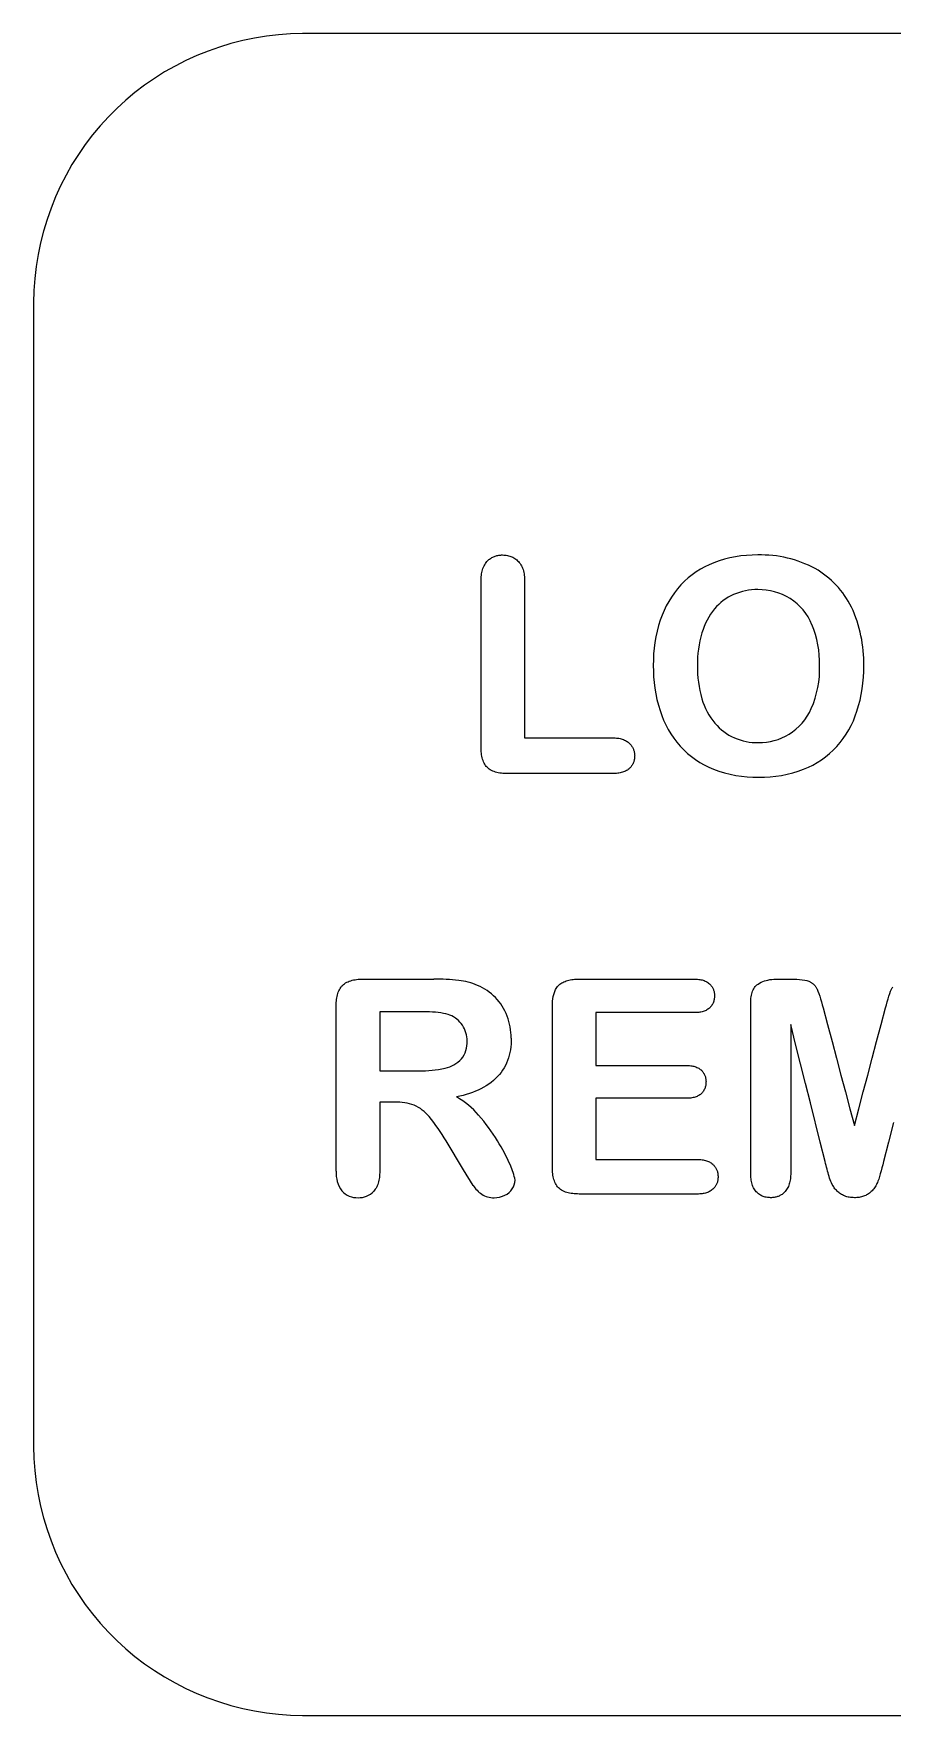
# Model space of a CAD drawing. Extents: x 0 to 144, y 0 to 348.
# Drawn here: x 91.69 to 96.78, y 235.78 to 245.75 of the extents above; entities that cross this region are included whole.
import ezdxf

# ---------------------------------------------------------------- set-up
doc = ezdxf.new("R2010")
doc.units = 0
doc.layers.add('-15N-THT. THIẾT BỊ ĐÓNG MỞ', color=40, linetype='CONTINUOUS')

# ---------------------------------------------------------------- blocks, each defined once
blk = doc.blocks.new('06 - N - SC VSD ATV630U07~55N4')
at = {"layer": '-15N-THT. THIẾT BỊ ĐÓNG MỞ'}
for p, q in [((20.8562, 71.687), (20.7876, 71.6662)), ((20.9257, 71.7047), (20.8562, 71.687)), ((20.9959, 71.7193), (20.9257, 71.7047)), ((21.0667, 71.7307), (20.9959, 71.7193)), ((21.1379, 71.7389), (21.0667, 71.7307)), ((21.2094, 71.7439), (21.1379, 71.7389)), ((21.281, 71.7456), (21.2094, 71.7439)), ((28.0592, 71.7455), (21.281, 71.7456)), ((21.281, 71.7456), (21.281, 71.7456)), ((20.5884, 71.586), (20.5248, 71.5535)), ((20.6536, 71.6157), (20.5884, 71.586)), ((20.72, 71.6424), (20.6536, 71.6157)), ((20.7876, 71.6662), (20.72, 71.6424)), ((20.4022, 71.4802), (20.3436, 71.4395)), ((20.4626, 71.5182), (20.4022, 71.4802)), ((20.5248, 71.5535), (20.4626, 71.5182)), ((20.2868, 71.3963), (20.2321, 71.3506)), ((20.3436, 71.4395), (20.2868, 71.3963)), ((20.1795, 71.3025), (20.1291, 71.2521)), ((20.2321, 71.3506), (20.1795, 71.3025)), ((20.081, 71.1995), (20.0353, 71.1448)), ((20.1291, 71.2521), (20.081, 71.1995)), ((19.9921, 71.088), (19.9515, 71.0294)), ((20.0353, 71.1448), (19.9921, 71.088)), ((19.9515, 71.0294), (19.9135, 70.969)), ((19.8782, 70.9068), (19.8457, 70.8431)), ((19.9135, 70.969), (19.8782, 70.9068)), ((19.816, 70.778), (19.7893, 70.7116)), ((19.8457, 70.8431), (19.816, 70.778)), ((19.7893, 70.7116), (19.7655, 70.644)), ((19.7447, 70.5754), (19.727, 70.5059)), ((19.7655, 70.644), (19.7447, 70.5754)), ((19.727, 70.5059), (19.7124, 70.4356)), ((19.7124, 70.4356), (19.701, 70.3648)), ((19.6927, 70.2936), (19.6877, 70.2221)), ((19.701, 70.3648), (19.6927, 70.2936)), ((19.6877, 70.2221), (19.686, 70.1505)), ((19.686, 70.1505), (19.686, 70.1505)), ((19.686, 70.1505), (19.686, 63.3724)), ((22.3506, 68.5759), (22.3536, 68.5834)), ((22.3536, 68.5834), (22.3569, 68.5907)), ((22.3569, 68.5907), (22.3606, 68.5976)), ((22.3606, 68.5976), (22.3647, 68.6042)), ((22.3647, 68.6042), (22.3692, 68.6104)), ((22.3692, 68.6104), (22.374, 68.6162)), ((22.374, 68.6162), (22.3778, 68.6202)), ((22.374, 68.6162), (22.374, 68.6162)), ((22.3778, 68.6202), (22.3817, 68.624)), ((22.3817, 68.624), (22.3857, 68.6276)), ((22.3857, 68.6276), (22.3899, 68.631)), ((22.3899, 68.631), (22.3943, 68.6342)), ((22.3943, 68.6342), (22.3988, 68.6372)), ((22.3988, 68.6372), (22.4034, 68.6399)), ((22.4034, 68.6399), (22.4081, 68.6424)), ((22.4081, 68.6424), (22.413, 68.6447)), ((22.413, 68.6447), (22.418, 68.6468)), ((22.418, 68.6468), (22.4231, 68.6486)), ((22.4231, 68.6486), (22.4283, 68.6502)), ((22.4283, 68.6502), (22.4336, 68.6516)), ((22.4336, 68.6516), (22.439, 68.6528)), ((22.439, 68.6528), (22.4445, 68.6537)), ((22.4445, 68.6537), (22.4501, 68.6544)), ((22.4501, 68.6544), (22.4557, 68.655)), ((22.4557, 68.655), (22.4613, 68.6553)), ((22.4613, 68.6553), (22.467, 68.6554)), ((22.467, 68.6554), (22.4743, 68.6552)), ((22.467, 68.6554), (22.467, 68.6554)), ((22.4743, 68.6552), (22.4814, 68.6547)), ((22.4814, 68.6547), (22.4885, 68.6539)), ((22.4885, 68.6539), (22.4954, 68.6527)), ((22.4954, 68.6527), (22.5022, 68.6512)), ((22.5022, 68.6512), (22.5089, 68.6493)), ((22.5089, 68.6493), (22.5154, 68.6471)), ((22.5154, 68.6471), (22.5218, 68.6444)), ((22.5218, 68.6444), (22.528, 68.6415)), ((22.528, 68.6415), (22.534, 68.6381)), ((22.534, 68.6381), (22.5398, 68.6344)), ((22.5398, 68.6344), (22.5454, 68.6303)), ((22.5454, 68.6303), (22.5508, 68.6259)), ((22.5508, 68.6259), (22.556, 68.6212)), ((22.556, 68.6212), (22.5609, 68.6162)), ((22.5609, 68.6162), (22.5659, 68.6105)), ((22.5609, 68.6162), (22.5609, 68.6162)), ((22.5659, 68.6105), (22.5705, 68.6043)), ((22.5705, 68.6043), (22.5748, 68.5978)), ((22.5748, 68.5978), (22.5786, 68.591)), ((22.5786, 68.591), (22.5821, 68.5838)), ((22.5821, 68.5838), (22.5851, 68.5763)), ((23.7194, 68.6093), (23.7194, 68.6093)), ((23.9801, 68.6554), (23.9801, 68.6554)), ((22.3393, 68.4989), (22.3394, 68.5081)), ((22.3393, 67.5177), (22.3393, 68.4989)), ((22.3393, 68.4989), (22.3393, 68.4989)), ((22.3394, 68.5081), (22.3397, 68.5171)), ((22.3397, 68.5171), (22.3404, 68.5261)), ((22.3404, 68.5261), (22.3413, 68.5348)), ((22.3413, 68.5348), (22.3425, 68.5435)), ((22.3425, 68.5435), (22.344, 68.5519)), ((22.344, 68.5519), (22.3459, 68.5601)), ((22.3459, 68.5601), (22.3481, 68.5681)), ((22.3481, 68.5681), (22.3506, 68.5759)), ((22.5851, 68.5763), (22.5879, 68.5685)), ((22.5879, 68.5685), (22.5902, 68.5605)), ((22.5902, 68.5605), (22.5922, 68.5521)), ((22.5922, 68.5521), (22.5938, 68.5436)), ((22.5938, 68.5436), (22.5952, 68.5349)), ((22.5952, 68.5349), (22.5962, 68.5261)), ((22.5962, 68.5261), (22.5968, 68.5172)), ((22.5968, 68.5172), (22.5972, 68.5081)), ((22.5972, 68.5081), (22.5974, 68.4989)), ((22.5974, 68.4989), (22.5974, 67.5716)), ((22.5974, 68.4989), (22.5974, 68.4989)), ((24.3199, 68.5745), (24.3199, 68.5745)), ((23.5245, 68.4783), (23.5245, 68.4783)), ((23.8367, 68.4207), (23.8367, 68.4207)), ((23.9801, 68.4502), (23.9801, 68.4502)), ((24.1722, 68.3972), (24.1722, 68.3972)), ((23.7239, 68.3362), (23.7239, 68.3362)), ((24.5355, 68.346), (24.5355, 68.346)), ((23.4022, 68.2695), (23.4022, 68.2695)), ((23.649, 68.1939), (23.649, 68.1939)), ((24.3012, 68.2423), (24.3012, 68.2423)), ((23.3604, 68.0001), (23.3604, 68.0001)), ((23.622, 68.0001), (23.622, 68.0001)), ((24.3469, 68.0001), (24.3469, 68.0001)), ((24.6085, 67.9983), (24.6085, 67.9983)), ((23.6489, 67.8036), (23.6489, 67.8036)), ((23.4003, 67.7332), (23.4003, 67.7332)), ((24.2975, 67.7453), (24.2975, 67.7453)), ((24.5682, 67.7299), (24.5682, 67.7299)), ((23.7263, 67.6576), (23.7263, 67.6576)), ((24.1652, 67.5924), (24.1652, 67.5924)), ((22.3394, 67.5081), (22.3393, 67.5177)), ((22.3393, 67.5177), (22.3393, 67.5177)), ((22.3398, 67.4987), (22.3394, 67.5081)), ((22.3404, 67.4893), (22.3398, 67.4987)), ((22.3414, 67.4801), (22.3404, 67.4893)), ((22.5974, 67.5716), (23.1206, 67.5716)), ((22.5974, 67.5716), (22.5974, 67.5716)), ((23.1206, 67.5716), (23.128, 67.5715)), ((23.1206, 67.5716), (23.1206, 67.5716)), ((23.128, 67.5715), (23.1353, 67.5711)), ((23.1353, 67.5711), (23.1426, 67.5705)), ((23.1426, 67.5705), (23.1497, 67.5697)), ((23.1497, 67.5697), (23.1567, 67.5686)), ((23.1567, 67.5686), (23.1635, 67.5672)), ((23.1635, 67.5672), (23.1701, 67.5655)), ((23.1701, 67.5655), (23.1766, 67.5635)), ((23.1766, 67.5635), (23.1829, 67.5612)), ((23.1829, 67.5612), (23.189, 67.5586)), ((23.189, 67.5586), (23.1949, 67.5557)), ((23.1949, 67.5557), (23.2006, 67.5524)), ((23.2006, 67.5524), (23.206, 67.5489)), ((23.206, 67.5489), (23.2111, 67.5451)), ((23.2111, 67.5451), (23.216, 67.5409)), ((23.216, 67.5409), (23.2194, 67.5377)), ((23.216, 67.5409), (23.216, 67.5409)), ((23.2194, 67.5377), (23.2226, 67.5345)), ((23.2226, 67.5345), (23.2257, 67.5311)), ((23.2257, 67.5311), (23.2286, 67.5276)), ((23.2286, 67.5276), (23.2314, 67.524)), ((23.2314, 67.524), (23.234, 67.5203)), ((23.234, 67.5203), (23.2364, 67.5165)), ((23.2364, 67.5165), (23.2386, 67.5126)), ((23.2386, 67.5126), (23.2406, 67.5086)), ((23.2406, 67.5086), (23.2424, 67.5046)), ((23.2424, 67.5046), (23.244, 67.5004)), ((23.244, 67.5004), (23.2455, 67.4962)), ((23.2455, 67.4962), (23.2467, 67.4918)), ((23.2467, 67.4918), (23.2477, 67.4874)), ((23.2477, 67.4874), (23.2486, 67.483)), ((23.5199, 67.5216), (23.5199, 67.5216)), ((23.8411, 67.5716), (23.8411, 67.5716)), ((23.9836, 67.5429), (23.9836, 67.5429)), ((24.4483, 67.5205), (24.4483, 67.5205)), ((22.3427, 67.471), (22.3414, 67.4801)), ((22.3443, 67.4621), (22.3427, 67.471)), ((22.3462, 67.4535), (22.3443, 67.4621)), ((22.3485, 67.4451), (22.3462, 67.4535)), ((22.3512, 67.437), (22.3485, 67.4451)), ((22.3542, 67.4293), (22.3512, 67.437)), ((22.3577, 67.4219), (22.3542, 67.4293)), ((22.3615, 67.415), (22.3577, 67.4219)), ((22.3658, 67.4084), (22.3615, 67.415)), ((22.3704, 67.4023), (22.3658, 67.4084)), ((22.3755, 67.3967), (22.3704, 67.4023)), ((22.3812, 67.3914), (22.3755, 67.3967)), ((22.3755, 67.3967), (22.3755, 67.3967)), ((22.3873, 67.3866), (22.3812, 67.3914)), ((22.394, 67.3822), (22.3873, 67.3866)), ((23.2169, 67.3884), (23.212, 67.3845)), ((23.2202, 67.3914), (23.2169, 67.3884)), ((23.2169, 67.3884), (23.2169, 67.3884)), ((23.2234, 67.3946), (23.2202, 67.3914)), ((23.2264, 67.3979), (23.2234, 67.3946)), ((23.2293, 67.4014), (23.2264, 67.3979)), ((23.232, 67.4049), (23.2293, 67.4014)), ((23.2346, 67.4086), (23.232, 67.4049)), ((23.2369, 67.4125), (23.2346, 67.4086)), ((23.239, 67.4164), (23.2369, 67.4125)), ((23.241, 67.4204), (23.239, 67.4164)), ((23.2428, 67.4245), (23.241, 67.4204)), ((23.2443, 67.4287), (23.2428, 67.4245)), ((23.2457, 67.4329), (23.2443, 67.4287)), ((23.2469, 67.4373), (23.2457, 67.4329)), ((23.2479, 67.4417), (23.2469, 67.4373)), ((23.2487, 67.4462), (23.2479, 67.4417)), ((23.2486, 67.483), (23.2493, 67.4785)), ((23.2493, 67.4507), (23.2487, 67.4462)), ((23.2493, 67.4785), (23.2497, 67.4739)), ((23.2497, 67.4554), (23.2493, 67.4507)), ((23.2497, 67.4739), (23.25, 67.4693)), ((23.25, 67.46), (23.2497, 67.4554)), ((23.25, 67.4693), (23.2501, 67.4647)), ((23.2501, 67.4647), (23.25, 67.46)), ((23.2501, 67.4647), (23.2501, 67.4647)), ((23.7177, 67.3858), (23.7177, 67.3858)), ((22.401, 67.3782), (22.394, 67.3822)), ((22.4085, 67.3746), (22.401, 67.3782)), ((22.4163, 67.3715), (22.4085, 67.3746)), ((22.4244, 67.3688), (22.4163, 67.3715)), ((22.4328, 67.3664), (22.4244, 67.3688)), ((22.4414, 67.3645), (22.4328, 67.3664)), ((22.4503, 67.3629), (22.4414, 67.3645)), ((22.4594, 67.3616), (22.4503, 67.3629)), ((22.4687, 67.3607), (22.4594, 67.3616)), ((22.4781, 67.36), (22.4687, 67.3607)), ((22.4877, 67.3597), (22.4781, 67.36)), ((22.4974, 67.3595), (22.4877, 67.3597)), ((23.1206, 67.3595), (22.4974, 67.3595)), ((22.4974, 67.3595), (22.4974, 67.3595)), ((23.128, 67.3596), (23.1206, 67.3595)), ((23.1206, 67.3595), (23.1206, 67.3595)), ((23.1354, 67.36), (23.128, 67.3596)), ((23.1426, 67.3605), (23.1354, 67.36)), ((23.1498, 67.3613), (23.1426, 67.3605)), ((23.1568, 67.3624), (23.1498, 67.3613)), ((23.1638, 67.3637), (23.1568, 67.3624)), ((23.1705, 67.3652), (23.1638, 67.3637)), ((23.1771, 67.3671), (23.1705, 67.3652)), ((23.1835, 67.3692), (23.1771, 67.3671)), ((23.1897, 67.3717), (23.1835, 67.3692)), ((23.1956, 67.3744), (23.1897, 67.3717)), ((23.2013, 67.3775), (23.1956, 67.3744)), ((23.2068, 67.3808), (23.2013, 67.3775)), ((23.212, 67.3845), (23.2068, 67.3808)), ((23.9853, 67.3378), (23.9853, 67.3378)), ((24.2521, 67.3849), (24.2521, 67.3849)), ((21.5032, 66.0858), (21.5076, 66.0924)), ((21.5076, 66.0924), (21.5124, 66.0986)), ((21.5124, 66.0986), (21.5177, 66.1043)), ((21.5177, 66.1043), (21.5233, 66.1094)), ((21.5177, 66.1043), (21.5177, 66.1043)), ((21.5233, 66.1094), (21.5294, 66.1142)), ((21.5294, 66.1142), (21.536, 66.1186)), ((21.536, 66.1186), (21.543, 66.1225)), ((21.543, 66.1225), (21.5503, 66.1261)), ((21.5503, 66.1261), (21.558, 66.1292)), ((21.558, 66.1292), (21.566, 66.132)), ((21.566, 66.132), (21.5743, 66.1343)), ((21.5743, 66.1343), (21.5829, 66.1364)), ((21.5829, 66.1364), (21.5917, 66.138)), ((21.5917, 66.138), (21.6008, 66.1394)), ((21.6008, 66.1394), (21.61, 66.1404)), ((21.61, 66.1404), (21.6194, 66.1411)), ((21.6194, 66.1411), (21.6289, 66.1415)), ((21.6289, 66.1415), (21.6385, 66.1416)), ((21.6385, 66.1416), (22.0583, 66.1416)), ((21.6385, 66.1416), (21.6385, 66.1416)), ((22.0583, 66.1416), (22.0583, 66.1416)), ((22.2069, 66.1338), (22.2069, 66.1338)), ((22.3182, 66.1045), (22.3182, 66.1045)), ((22.7848, 66.086), (22.7886, 66.0916)), ((22.7886, 66.0916), (22.7926, 66.0969)), ((22.7926, 66.0969), (22.7971, 66.1019)), ((22.7971, 66.1019), (22.8018, 66.1067)), ((22.8018, 66.1067), (22.8069, 66.1111)), ((22.8069, 66.1111), (22.8123, 66.1151)), ((22.8123, 66.1151), (22.818, 66.1188)), ((22.818, 66.1188), (22.8239, 66.1222)), ((22.8239, 66.1222), (22.83, 66.1251)), ((22.83, 66.1251), (22.8371, 66.1281)), ((22.83, 66.1251), (22.83, 66.1251)), ((22.8371, 66.1281), (22.8445, 66.1307)), ((22.8445, 66.1307), (22.8521, 66.1331)), ((22.8521, 66.1331), (22.8601, 66.1351)), ((22.8601, 66.1351), (22.8682, 66.1369)), ((22.8682, 66.1369), (22.8765, 66.1384)), ((22.8765, 66.1384), (22.8851, 66.1396)), ((22.8851, 66.1396), (22.8937, 66.1405)), ((22.8937, 66.1405), (22.9025, 66.1411)), ((22.9025, 66.1411), (22.9114, 66.1415)), ((22.9114, 66.1415), (22.9204, 66.1416)), ((22.9204, 66.1416), (22.9204, 66.1416)), ((22.9204, 66.1416), (23.6018, 66.1416)), ((23.6018, 66.1416), (23.6018, 66.1416)), ((23.6018, 66.1416), (23.609, 66.1416)), ((23.609, 66.1416), (23.616, 66.1412)), ((23.616, 66.1412), (23.623, 66.1407)), ((23.623, 66.1407), (23.6299, 66.1399)), ((23.6299, 66.1399), (23.6366, 66.139)), ((23.6366, 66.139), (23.6431, 66.1377)), ((23.6431, 66.1377), (23.6495, 66.1362)), ((23.6495, 66.1362), (23.6558, 66.1344)), ((23.6558, 66.1344), (23.6618, 66.1324)), ((23.6618, 66.1324), (23.6677, 66.13)), ((23.6677, 66.13), (23.6733, 66.1274)), ((23.6733, 66.1274), (23.6787, 66.1244)), ((23.6787, 66.1244), (23.6838, 66.1212)), ((23.6838, 66.1212), (23.6886, 66.1176)), ((23.6886, 66.1176), (23.6931, 66.1138)), ((23.6931, 66.1138), (23.6961, 66.1109)), ((23.6931, 66.1138), (23.6931, 66.1138)), ((23.6961, 66.1109), (23.699, 66.1079)), ((23.699, 66.1079), (23.7018, 66.1048)), ((23.7018, 66.1048), (23.7044, 66.1016)), ((23.7044, 66.1016), (23.7069, 66.0983)), ((23.7069, 66.0983), (23.7092, 66.0948)), ((23.7092, 66.0948), (23.7113, 66.0913)), ((23.7113, 66.0913), (23.7133, 66.0877)), ((23.9557, 66.0845), (23.9599, 66.0911)), ((23.9599, 66.0911), (23.9645, 66.0972)), ((23.9645, 66.0972), (23.9697, 66.1028)), ((23.9697, 66.1028), (23.9754, 66.1078)), ((23.9754, 66.1078), (23.9815, 66.1123)), ((23.9815, 66.1123), (23.9902, 66.1176)), ((23.9815, 66.1123), (23.9815, 66.1123)), ((23.9902, 66.1176), (23.9994, 66.1223)), ((23.9994, 66.1223), (24.0091, 66.1265)), ((24.0091, 66.1265), (24.0192, 66.1302)), ((24.0192, 66.1302), (24.0297, 66.1333)), ((24.0297, 66.1333), (24.0406, 66.1359)), ((24.0406, 66.1359), (24.0518, 66.1381)), ((24.0518, 66.1381), (24.0633, 66.1397)), ((24.0633, 66.1397), (24.075, 66.1408)), ((24.075, 66.1408), (24.0869, 66.1414)), ((24.0869, 66.1414), (24.0989, 66.1416)), ((24.0989, 66.1416), (24.0989, 66.1416)), ((24.0989, 66.1416), (24.1789, 66.1416)), ((24.1789, 66.1416), (24.1789, 66.1416)), ((24.1789, 66.1416), (24.1959, 66.1415)), ((24.1959, 66.1415), (24.2124, 66.1408)), ((24.2124, 66.1408), (24.2284, 66.1397)), ((24.2284, 66.1397), (24.2437, 66.138)), ((24.2437, 66.138), (24.2581, 66.1356)), ((24.2581, 66.1356), (24.2714, 66.1326)), ((24.2714, 66.1326), (24.2832, 66.1286)), ((24.2832, 66.1286), (24.2865, 66.1272)), ((24.2832, 66.1286), (24.2832, 66.1286)), ((24.2865, 66.1272), (24.2898, 66.1256)), ((24.2898, 66.1256), (24.2931, 66.124)), ((24.2931, 66.124), (24.2962, 66.1222)), ((24.2962, 66.1222), (24.2993, 66.1203)), ((24.2993, 66.1203), (24.3022, 66.1182)), ((24.3022, 66.1182), (24.3051, 66.1161)), ((24.3051, 66.1161), (24.3079, 66.1138)), ((24.3079, 66.1138), (24.3106, 66.1115)), ((24.3106, 66.1115), (24.3132, 66.1089)), ((24.3132, 66.1089), (24.3157, 66.1063)), ((24.3157, 66.1063), (24.3181, 66.1036)), ((24.3181, 66.1036), (24.3204, 66.1007)), ((24.3204, 66.1007), (24.3226, 66.0978)), ((24.3226, 66.0978), (24.3246, 66.0947)), ((24.3246, 66.0947), (24.3266, 66.0916)), ((24.3266, 66.0916), (24.3285, 66.0884)), ((24.7754, 66.0859), (24.7776, 66.0901)), ((24.7776, 66.0901), (24.78, 66.0941)), ((21.4803, 65.9835), (21.4805, 65.9931)), ((21.4805, 65.9931), (21.4808, 66.0026)), ((21.4808, 66.0026), (21.4815, 66.0119)), ((21.4815, 66.0119), (21.4825, 66.0211)), ((21.4825, 66.0211), (21.4838, 66.0301)), ((21.4838, 66.0301), (21.4854, 66.0388)), ((21.4854, 66.0388), (21.4873, 66.0473)), ((21.4873, 66.0473), (21.4897, 66.0556)), ((21.4897, 66.0556), (21.4924, 66.0636)), ((21.4924, 66.0636), (21.4956, 66.0713)), ((21.4956, 66.0713), (21.4991, 66.0788)), ((21.4991, 66.0788), (21.5032, 66.0858)), ((22.424, 66.0319), (22.424, 66.0319)), ((22.7623, 65.9835), (22.7625, 65.9976)), ((22.7625, 65.9976), (22.7634, 66.0115)), ((22.7634, 66.0115), (22.7649, 66.025)), ((22.7649, 66.025), (22.7671, 66.0381)), ((22.7671, 66.0381), (22.7701, 66.0508)), ((22.7701, 66.0508), (22.7738, 66.0627)), ((22.7738, 66.0627), (22.7784, 66.074)), ((22.7784, 66.074), (22.7815, 66.0801)), ((22.7784, 66.074), (22.7784, 66.074)), ((22.7815, 66.0801), (22.7848, 66.086)), ((23.71, 65.9902), (23.7071, 65.9857)), ((23.7126, 65.9949), (23.71, 65.9902)), ((23.715, 65.9997), (23.7126, 65.9949)), ((23.7133, 66.0877), (23.7151, 66.084)), ((23.717, 66.0046), (23.715, 65.9997)), ((23.7151, 66.084), (23.7167, 66.0802)), ((23.7167, 66.0802), (23.7181, 66.0763)), ((23.7188, 66.0097), (23.717, 66.0046)), ((23.7181, 66.0763), (23.7194, 66.0723)), ((23.7202, 66.0149), (23.7188, 66.0097)), ((23.7194, 66.0723), (23.7205, 66.0682)), ((23.7214, 66.0203), (23.7202, 66.0149)), ((23.7205, 66.0682), (23.7214, 66.0641)), ((23.7214, 66.0641), (23.7222, 66.0599)), ((23.7223, 66.0257), (23.7214, 66.0203)), ((23.7222, 66.0599), (23.7228, 66.0556)), ((23.723, 66.0313), (23.7223, 66.0257)), ((23.7228, 66.0556), (23.7232, 66.0513)), ((23.7234, 66.0369), (23.723, 66.0313)), ((23.7232, 66.0513), (23.7234, 66.047)), ((23.7234, 66.047), (23.7235, 66.0426)), ((23.7235, 66.0426), (23.7234, 66.0369)), ((23.7235, 66.0426), (23.7235, 66.0426)), ((23.9381, 66), (23.9383, 66.0094)), ((23.9381, 64.9918), (23.9381, 66)), ((23.9381, 66), (23.9381, 66)), ((23.9383, 66.0094), (23.9387, 66.0187)), ((23.9387, 66.0187), (23.9395, 66.0278)), ((23.9395, 66.0278), (23.9406, 66.0368)), ((23.9406, 66.0368), (23.942, 66.0456)), ((23.942, 66.0456), (23.9439, 66.0541)), ((23.9439, 66.0541), (23.9462, 66.0622)), ((23.9462, 66.0622), (23.9489, 66.0701)), ((23.9489, 66.0701), (23.9521, 66.0775)), ((23.9521, 66.0775), (23.9557, 66.0845)), ((24.3285, 66.0884), (24.3302, 66.0851)), ((24.3302, 66.0851), (24.3318, 66.0817)), ((24.3318, 66.0817), (24.3371, 66.0693)), ((24.3318, 66.0817), (24.3318, 66.0817)), ((24.3371, 66.0693), (24.3423, 66.0553)), ((24.3423, 66.0553), (24.3474, 66.04)), ((24.3474, 66.04), (24.3524, 66.0238)), ((24.3524, 66.0238), (24.3575, 66.0068)), ((24.3575, 66.0068), (24.3625, 65.9893)), ((24.7426, 65.9893), (24.7475, 66.0068)), ((24.7475, 66.0068), (24.7525, 66.0237)), ((24.7525, 66.0237), (24.7576, 66.0399)), ((24.7576, 66.0399), (24.7628, 66.0552)), ((24.7628, 66.0552), (24.768, 66.0692)), ((24.768, 66.0692), (24.7733, 66.0817)), ((24.7733, 66.0817), (24.7733, 66.0817)), ((24.7733, 66.0817), (24.7754, 66.0859)), ((21.4803, 65.0031), (21.4803, 65.9835)), ((21.4803, 65.9835), (21.4803, 65.9835)), ((21.9766, 65.9478), (21.7385, 65.9478)), ((21.7385, 65.9478), (21.7385, 65.5976)), ((21.7385, 65.9478), (21.7385, 65.9478)), ((21.9957, 65.9477), (21.9766, 65.9478)), ((21.9766, 65.9478), (21.9766, 65.9478)), ((22.0145, 65.9474), (21.9957, 65.9477)), ((22.033, 65.9467), (22.0145, 65.9474)), ((22.0511, 65.9458), (22.033, 65.9467)), ((22.0686, 65.9446), (22.0511, 65.9458)), ((22.0855, 65.943), (22.0686, 65.9446)), ((22.1016, 65.941), (22.0855, 65.943)), ((22.1167, 65.9385), (22.1016, 65.941)), ((22.1307, 65.9356), (22.1167, 65.9385)), ((22.1434, 65.9322), (22.1307, 65.9356)), ((22.1545, 65.9281), (22.1434, 65.9322)), ((22.1545, 65.9281), (22.1545, 65.9281)), ((22.4937, 65.9226), (22.4937, 65.9226)), ((22.7623, 65.0257), (22.7623, 65.9835)), ((22.7623, 65.9835), (22.7623, 65.9835)), ((23.6018, 65.9426), (23.0204, 65.9426)), ((23.0204, 65.9426), (23.0204, 65.6298)), ((23.0204, 65.9426), (23.0204, 65.9426)), ((23.6089, 65.9427), (23.6018, 65.9426)), ((23.6018, 65.9426), (23.6018, 65.9426)), ((23.616, 65.943), (23.6089, 65.9427)), ((23.623, 65.9435), (23.616, 65.943)), ((23.6298, 65.9442), (23.623, 65.9435)), ((23.6366, 65.9451), (23.6298, 65.9442)), ((23.6432, 65.9463), (23.6366, 65.9451)), ((23.6497, 65.9478), (23.6432, 65.9463)), ((23.656, 65.9495), (23.6497, 65.9478)), ((23.662, 65.9515), (23.656, 65.9495)), ((23.6679, 65.9537), (23.662, 65.9515)), ((23.6734, 65.9563), (23.6679, 65.9537)), ((23.6788, 65.9591), (23.6734, 65.9563)), ((23.6838, 65.9623), (23.6788, 65.9591)), ((23.6886, 65.9658), (23.6838, 65.9623)), ((23.6931, 65.9696), (23.6886, 65.9658)), ((23.6969, 65.9733), (23.6931, 65.9696)), ((23.6931, 65.9696), (23.6931, 65.9696)), ((23.7006, 65.9772), (23.6969, 65.9733)), ((23.704, 65.9814), (23.7006, 65.9772)), ((23.7071, 65.9857), (23.704, 65.9814)), ((24.3625, 65.9893), (24.3675, 65.9713)), ((24.3675, 65.9713), (24.3939, 65.8716)), ((24.3675, 65.9713), (24.3675, 65.9713)), ((24.7113, 65.8716), (24.7377, 65.9713)), ((24.7377, 65.9713), (24.7426, 65.9893)), ((24.7377, 65.9713), (24.7377, 65.9713)), ((22.2292, 65.8677), (22.2292, 65.8677)), ((22.518, 65.7914), (22.5177, 65.7738)), ((22.518, 65.7914), (22.518, 65.7914)), ((24.2046, 65.7554), (24.1754, 65.8714)), ((24.1754, 65.8714), (24.1754, 64.9918)), ((24.1754, 65.8714), (24.1754, 65.8714)), ((24.3939, 65.8716), (24.4204, 65.7719)), ((24.6848, 65.7719), (24.7113, 65.8716)), ((22.2564, 65.7749), (22.2564, 65.7749)), ((22.5098, 65.706), (22.5061, 65.6898)), ((22.5128, 65.7225), (22.5098, 65.706)), ((22.5151, 65.7393), (22.5128, 65.7225)), ((22.5168, 65.7565), (22.5151, 65.7393)), ((22.5177, 65.7738), (22.5168, 65.7565)), ((24.2338, 65.6394), (24.2046, 65.7554)), ((24.4204, 65.7719), (24.4468, 65.6722)), ((24.6584, 65.6722), (24.6848, 65.7719)), ((21.7385, 65.5976), (21.9696, 65.5976)), ((21.7385, 65.5976), (21.7385, 65.5976)), ((21.9696, 65.5976), (21.9696, 65.5976)), ((22.126, 65.6133), (22.126, 65.6133)), ((22.2225, 65.668), (22.2225, 65.668)), ((22.4672, 65.601), (22.458, 65.5879)), ((22.4756, 65.6147), (22.4672, 65.601)), ((22.4833, 65.6288), (22.4756, 65.6147)), ((22.4902, 65.6435), (22.4833, 65.6288)), ((22.4963, 65.6585), (22.4902, 65.6435)), ((22.5016, 65.674), (22.4963, 65.6585)), ((22.5061, 65.6898), (22.5016, 65.674)), ((23.0204, 65.6298), (23.5557, 65.6298)), ((23.0204, 65.6298), (23.0204, 65.6298)), ((23.5557, 65.6298), (23.5626, 65.6296)), ((23.5557, 65.6298), (23.5557, 65.6298)), ((23.5626, 65.6296), (23.5694, 65.6293)), ((23.5694, 65.6293), (23.5761, 65.6288)), ((23.5761, 65.6288), (23.5827, 65.6281)), ((23.5827, 65.6281), (23.5892, 65.6271)), ((23.5892, 65.6271), (23.5955, 65.6259)), ((23.5955, 65.6259), (23.6016, 65.6244)), ((23.6016, 65.6244), (23.6076, 65.6226)), ((23.6076, 65.6226), (23.6135, 65.6206)), ((23.6135, 65.6206), (23.6191, 65.6183)), ((23.6191, 65.6183), (23.6245, 65.6158)), ((23.6245, 65.6158), (23.6297, 65.6129)), ((23.6297, 65.6129), (23.6346, 65.6098)), ((23.6346, 65.6098), (23.6392, 65.6065)), ((23.6392, 65.6065), (23.6435, 65.6028)), ((23.6435, 65.6028), (23.6465, 65.6)), ((23.6435, 65.6028), (23.6435, 65.6028)), ((23.6465, 65.6), (23.6493, 65.5971)), ((23.6493, 65.5971), (23.652, 65.5941)), ((23.652, 65.5941), (23.6545, 65.5909)), ((23.6545, 65.5909), (23.6569, 65.5877)), ((24.2629, 65.5235), (24.2338, 65.6394)), ((24.4468, 65.6722), (24.4733, 65.5725)), ((24.6319, 65.5725), (24.6584, 65.6722)), ((22.3388, 65.4919), (22.3223, 65.484)), ((22.3548, 65.5004), (22.3388, 65.4919)), ((22.3702, 65.5094), (22.3548, 65.5004)), ((22.385, 65.5191), (22.3702, 65.5094)), ((22.3992, 65.5293), (22.385, 65.5191)), ((22.4127, 65.5401), (22.3992, 65.5293)), ((22.4254, 65.5515), (22.4127, 65.5401)), ((22.4374, 65.5635), (22.4254, 65.5515)), ((22.4481, 65.5754), (22.4374, 65.5635)), ((22.4374, 65.5635), (22.4374, 65.5635)), ((22.458, 65.5879), (22.4481, 65.5754)), ((23.6569, 65.5877), (23.6591, 65.5843)), ((23.6591, 65.5843), (23.6612, 65.5809)), ((23.6612, 65.5809), (23.6631, 65.5774)), ((23.6652, 65.4916), (23.663, 65.4869)), ((23.6631, 65.5774), (23.6648, 65.5737)), ((23.6648, 65.5737), (23.6664, 65.57)), ((23.6671, 65.4964), (23.6652, 65.4916)), ((23.6664, 65.57), (23.6678, 65.5662)), ((23.6687, 65.5014), (23.6671, 65.4964)), ((23.6678, 65.5662), (23.6691, 65.5623)), ((23.6701, 65.5064), (23.6687, 65.5014)), ((23.6691, 65.5623), (23.6701, 65.5583)), ((23.6701, 65.5583), (23.671, 65.5543)), ((23.6712, 65.5116), (23.6701, 65.5064)), ((23.671, 65.5543), (23.6718, 65.5501)), ((23.672, 65.5169), (23.6712, 65.5116)), ((23.6718, 65.5501), (23.6723, 65.546)), ((23.6726, 65.5223), (23.672, 65.5169)), ((23.6723, 65.546), (23.6728, 65.5418)), ((23.673, 65.5278), (23.6726, 65.5223)), ((23.6728, 65.5418), (23.673, 65.5375)), ((23.673, 65.5375), (23.6731, 65.5333)), ((23.6731, 65.5333), (23.673, 65.5278)), ((23.6731, 65.5333), (23.6731, 65.5333)), ((24.2921, 65.4075), (24.2629, 65.5235)), ((24.4733, 65.5725), (24.4997, 65.4728)), ((24.6055, 65.4728), (24.6319, 65.5725)), ((21.8288, 65.4125), (21.7385, 65.4125)), ((21.7385, 65.4125), (21.7385, 65.0031)), ((21.7385, 65.4125), (21.7385, 65.4125)), ((21.8288, 65.4125), (21.8288, 65.4125)), ((21.9426, 65.3941), (21.9426, 65.3941)), ((22.2133, 65.4474), (22.1939, 65.4429)), ((22.1939, 65.4429), (22.1939, 65.4429)), ((22.2325, 65.4522), (22.2133, 65.4474)), ((22.2513, 65.4576), (22.2325, 65.4522)), ((22.2697, 65.4634), (22.2513, 65.4576)), ((22.2877, 65.4698), (22.2697, 65.4634)), ((22.3052, 65.4766), (22.2877, 65.4698)), ((22.3223, 65.484), (22.3052, 65.4766)), ((23.5557, 65.4351), (23.0204, 65.4351)), ((23.0204, 65.4351), (23.0204, 65.0727)), ((23.0204, 65.4351), (23.0204, 65.4351)), ((23.5627, 65.4352), (23.5557, 65.4351)), ((23.5557, 65.4351), (23.5557, 65.4351)), ((23.5696, 65.4354), (23.5627, 65.4352)), ((23.5764, 65.4359), (23.5696, 65.4354)), ((23.5831, 65.4366), (23.5764, 65.4359)), ((23.5897, 65.4376), (23.5831, 65.4366)), ((23.5961, 65.4388), (23.5897, 65.4376)), ((23.6024, 65.4402), (23.5961, 65.4388)), ((23.6086, 65.4419), (23.6024, 65.4402)), ((23.6145, 65.4439), (23.6086, 65.4419)), ((23.6201, 65.4462), (23.6145, 65.4439)), ((23.6255, 65.4487), (23.6201, 65.4462)), ((23.6307, 65.4516), (23.6255, 65.4487)), ((23.6355, 65.4548), (23.6307, 65.4516)), ((23.6401, 65.4582), (23.6355, 65.4548)), ((23.6444, 65.462), (23.6401, 65.4582)), ((23.6481, 65.4657), (23.6444, 65.462)), ((23.6444, 65.462), (23.6444, 65.462)), ((23.6516, 65.4696), (23.6481, 65.4657)), ((23.6548, 65.4737), (23.6516, 65.4696)), ((23.6578, 65.478), (23.6548, 65.4737)), ((23.6605, 65.4824), (23.6578, 65.478)), ((23.663, 65.4869), (23.6605, 65.4824)), ((24.3505, 65.1756), (24.2921, 65.4075)), ((24.4997, 65.4728), (24.5262, 65.3731)), ((24.579, 65.3731), (24.6055, 65.4728)), ((22.0313, 65.3264), (22.0313, 65.3264)), ((22.3249, 65.3349), (22.3249, 65.3349)), ((24.5262, 65.3731), (24.5526, 65.2734)), ((24.5526, 65.2734), (24.579, 65.3731)), ((24.5526, 65.2734), (24.5526, 65.2734)), ((24.7839, 65.2915), (24.7547, 65.1756)), ((22.2347, 65.0101), (22.1313, 65.1822)), ((22.1313, 65.1822), (22.1313, 65.1822)), ((22.4363, 65.183), (22.4363, 65.183)), ((24.3796, 65.0596), (24.3505, 65.1756)), ((24.7547, 65.1756), (24.7255, 65.0596)), ((21.4803, 65.0031), (21.4803, 65.0031)), ((21.7383, 64.9938), (21.7379, 64.9845)), ((21.7385, 65.0031), (21.7383, 64.9938)), ((21.7385, 65.0031), (21.7385, 65.0031)), ((22.2921, 64.918), (22.2347, 65.0101)), ((22.2347, 65.0101), (22.2347, 65.0101)), ((22.5128, 65.0379), (22.5128, 65.0379)), ((22.7624, 65.0161), (22.7623, 65.0257)), ((22.7623, 65.0257), (22.7623, 65.0257)), ((22.7628, 65.0067), (22.7624, 65.0161)), ((22.7634, 64.9973), (22.7628, 65.0067)), ((22.7644, 64.9881), (22.7634, 64.9973)), ((23.0204, 65.0727), (23.6218, 65.0727)), ((23.6218, 65.0727), (23.6289, 65.0726)), ((23.6218, 65.0727), (23.6218, 65.0727)), ((23.6289, 65.0726), (23.6359, 65.0722)), ((23.6359, 65.0722), (23.6429, 65.0717)), ((23.6429, 65.0717), (23.6497, 65.0709)), ((23.6497, 65.0709), (23.6564, 65.0699)), ((23.6564, 65.0699), (23.6629, 65.0686)), ((23.6629, 65.0686), (23.6693, 65.067)), ((23.6693, 65.067), (23.6755, 65.0652)), ((23.6755, 65.0652), (23.6815, 65.0631)), ((23.6815, 65.0631), (23.6874, 65.0606)), ((23.6874, 65.0606), (23.693, 65.0579)), ((23.693, 65.0579), (23.6984, 65.0549)), ((23.6984, 65.0549), (23.7036, 65.0515)), ((23.7036, 65.0515), (23.7085, 65.0479)), ((23.7085, 65.0479), (23.713, 65.044)), ((23.713, 65.044), (23.7162, 65.0409)), ((23.713, 65.044), (23.713, 65.044)), ((23.7162, 65.0409), (23.7193, 65.0378)), ((23.7193, 65.0378), (23.7222, 65.0345)), ((23.7222, 65.0345), (23.7249, 65.0311)), ((23.7249, 65.0311), (23.7274, 65.0277)), ((23.7274, 65.0277), (23.7298, 65.0241)), ((23.7298, 65.0241), (23.732, 65.0204)), ((23.732, 65.0204), (23.734, 65.0166)), ((23.734, 65.0166), (23.7358, 65.0127)), ((23.7358, 65.0127), (23.7375, 65.0087)), ((23.7375, 65.0087), (23.739, 65.0046)), ((23.739, 65.0046), (23.7403, 65.0005)), ((23.7403, 65.0005), (23.7414, 64.9962)), ((23.7414, 64.9962), (23.7423, 64.9918)), ((24.3825, 65.0484), (24.3796, 65.0596)), ((24.3796, 65.0596), (24.3796, 65.0596)), ((24.3853, 65.0371), (24.3825, 65.0484)), ((24.3881, 65.026), (24.3853, 65.0371)), ((24.3909, 65.0149), (24.3881, 65.026)), ((24.3938, 65.0039), (24.3909, 65.0149)), ((24.3966, 64.993), (24.3938, 65.0039)), ((24.3996, 64.9823), (24.3966, 64.993)), ((24.7112, 65.0046), (24.7064, 64.9875)), ((24.7159, 65.0223), (24.7112, 65.0046)), ((24.7207, 65.0407), (24.7159, 65.0223)), ((24.7255, 65.0596), (24.7207, 65.0407)), ((24.7255, 65.0596), (24.7255, 65.0596)), ((21.7122, 64.8961), (21.7076, 64.89)), ((21.7164, 64.9027), (21.7122, 64.8961)), ((21.7202, 64.9096), (21.7164, 64.9027)), ((21.7236, 64.917), (21.7202, 64.9096)), ((21.7266, 64.9246), (21.7236, 64.917)), ((21.7293, 64.9325), (21.7266, 64.9246)), ((21.7316, 64.9406), (21.7293, 64.9325)), ((21.7335, 64.949), (21.7316, 64.9406)), ((21.7351, 64.9576), (21.7335, 64.949)), ((21.7363, 64.9664), (21.7351, 64.9576)), ((21.7373, 64.9754), (21.7363, 64.9664)), ((21.7379, 64.9845), (21.7373, 64.9754)), ((22.2921, 64.918), (22.2921, 64.918)), ((22.5241, 64.8988), (22.5241, 64.8988)), ((22.5406, 64.9492), (22.5406, 64.9492)), ((22.7657, 64.979), (22.7644, 64.9881)), ((22.7673, 64.9702), (22.7657, 64.979)), ((22.7692, 64.9615), (22.7673, 64.9702)), ((22.7715, 64.9531), (22.7692, 64.9615)), ((22.7742, 64.945), (22.7715, 64.9531)), ((22.7772, 64.9373), (22.7742, 64.945)), ((22.7807, 64.93), (22.7772, 64.9373)), ((22.7845, 64.923), (22.7807, 64.93)), ((22.7888, 64.9165), (22.7845, 64.923)), ((22.7934, 64.9103), (22.7888, 64.9165)), ((22.7985, 64.9047), (22.7934, 64.9103)), ((22.8042, 64.8994), (22.7985, 64.9047)), ((22.7985, 64.9047), (22.7985, 64.9047)), ((22.8103, 64.8946), (22.8042, 64.8994)), ((22.817, 64.8902), (22.8103, 64.8946)), ((23.713, 64.8954), (23.7085, 64.8915)), ((23.7162, 64.8984), (23.713, 64.8954)), ((23.713, 64.8954), (23.713, 64.8954)), ((23.7192, 64.9015), (23.7162, 64.8984)), ((23.7221, 64.9048), (23.7192, 64.9015)), ((23.7248, 64.9081), (23.7221, 64.9048)), ((23.7274, 64.9116), (23.7248, 64.9081)), ((23.7298, 64.9152), (23.7274, 64.9116)), ((23.732, 64.9189), (23.7298, 64.9152)), ((23.734, 64.9227), (23.732, 64.9189)), ((23.7358, 64.9265), (23.734, 64.9227)), ((23.7375, 64.9305), (23.7358, 64.9265)), ((23.739, 64.9345), (23.7375, 64.9305)), ((23.7403, 64.9386), (23.739, 64.9345)), ((23.7414, 64.9428), (23.7403, 64.9386)), ((23.7423, 64.947), (23.7414, 64.9428)), ((23.7423, 64.9918), (23.743, 64.9874)), ((23.743, 64.9514), (23.7423, 64.947)), ((23.743, 64.9874), (23.7436, 64.9829)), ((23.7436, 64.9558), (23.743, 64.9514)), ((23.7436, 64.9829), (23.744, 64.9784)), ((23.744, 64.9602), (23.7436, 64.9558)), ((23.744, 64.9784), (23.7443, 64.9738)), ((23.7443, 64.9647), (23.744, 64.9602)), ((23.7443, 64.9738), (23.7443, 64.9692)), ((23.7443, 64.9692), (23.7443, 64.9647)), ((23.7443, 64.9692), (23.7443, 64.9692)), ((23.9383, 64.9832), (23.9381, 64.9918)), ((23.9381, 64.9918), (23.9381, 64.9918)), ((23.9386, 64.9746), (23.9383, 64.9832)), ((23.9392, 64.9662), (23.9386, 64.9746)), ((23.9401, 64.9579), (23.9392, 64.9662)), ((23.9412, 64.9497), (23.9401, 64.9579)), ((23.9426, 64.9417), (23.9412, 64.9497)), ((23.9444, 64.9339), (23.9426, 64.9417)), ((23.9465, 64.9263), (23.9444, 64.9339)), ((23.9489, 64.9189), (23.9465, 64.9263)), ((23.9517, 64.9119), (23.9489, 64.9189)), ((23.9548, 64.9052), (23.9517, 64.9119)), ((23.9583, 64.8987), (23.9548, 64.9052)), ((23.9622, 64.8926), (23.9583, 64.8987)), ((24.1511, 64.8936), (24.1469, 64.8878)), ((24.1549, 64.8997), (24.1511, 64.8936)), ((24.1584, 64.9062), (24.1549, 64.8997)), ((24.1616, 64.913), (24.1584, 64.9062)), ((24.1644, 64.92), (24.1616, 64.913)), ((24.1668, 64.9273), (24.1644, 64.92)), ((24.1689, 64.9347), (24.1668, 64.9273)), ((24.1707, 64.9424), (24.1689, 64.9347)), ((24.1722, 64.9502), (24.1707, 64.9424)), ((24.1734, 64.9583), (24.1722, 64.9502)), ((24.1743, 64.9665), (24.1734, 64.9583)), ((24.1749, 64.9748), (24.1743, 64.9665)), ((24.1753, 64.9833), (24.1749, 64.9748)), ((24.1754, 64.9918), (24.1753, 64.9833)), ((24.1754, 64.9918), (24.1754, 64.9918)), ((24.4027, 64.9721), (24.3996, 64.9823)), ((24.3996, 64.9823), (24.3996, 64.9823)), ((24.4059, 64.9622), (24.4027, 64.9721)), ((24.4095, 64.9523), (24.4059, 64.9622)), ((24.4134, 64.9427), (24.4095, 64.9523)), ((24.4175, 64.9332), (24.4134, 64.9427)), ((24.422, 64.924), (24.4175, 64.9332)), ((24.4269, 64.9151), (24.422, 64.924)), ((24.4302, 64.9096), (24.4269, 64.9151)), ((24.4269, 64.9151), (24.4269, 64.9151)), ((24.4338, 64.9043), (24.4302, 64.9096)), ((24.4376, 64.8992), (24.4338, 64.9043)), ((24.4417, 64.8942), (24.4376, 64.8992)), ((24.446, 64.8895), (24.4417, 64.8942)), ((24.6675, 64.8984), (24.6627, 64.8926)), ((24.6721, 64.9044), (24.6675, 64.8984)), ((24.6763, 64.9105), (24.6721, 64.9044)), ((24.6802, 64.9168), (24.6763, 64.9105)), ((24.6838, 64.9232), (24.6802, 64.9168)), ((24.687, 64.9298), (24.6838, 64.9232)), ((24.6899, 64.9364), (24.687, 64.9298)), ((24.6925, 64.9432), (24.6899, 64.9364)), ((24.697, 64.9565), (24.6925, 64.9432)), ((24.6925, 64.9432), (24.6925, 64.9432)), ((24.7017, 64.9714), (24.697, 64.9565)), ((24.7064, 64.9875), (24.7017, 64.9714)), ((21.5142, 64.8858), (21.5142, 64.8858)), ((21.6098, 64.8458), (21.6098, 64.8458)), ((21.7076, 64.89), (21.7026, 64.8843)), ((21.7026, 64.8843), (21.7026, 64.8843)), ((22.343, 64.8662), (22.343, 64.8662)), ((22.4163, 64.8458), (22.4163, 64.8458)), ((22.4808, 64.8604), (22.4808, 64.8604)), ((22.824, 64.8862), (22.817, 64.8902)), ((22.8315, 64.8826), (22.824, 64.8862)), ((22.8393, 64.8795), (22.8315, 64.8826)), ((22.8474, 64.8768), (22.8393, 64.8795)), ((22.8558, 64.8745), (22.8474, 64.8768)), ((22.8644, 64.8725), (22.8558, 64.8745)), ((22.8733, 64.8709), (22.8644, 64.8725)), ((22.8824, 64.8697), (22.8733, 64.8709)), ((22.8917, 64.8687), (22.8824, 64.8697)), ((22.9011, 64.8681), (22.8917, 64.8687)), ((22.9107, 64.8677), (22.9011, 64.8681)), ((22.9204, 64.8675), (22.9107, 64.8677)), ((23.6218, 64.8675), (22.9204, 64.8675)), ((22.9204, 64.8675), (22.9204, 64.8675)), ((23.6289, 64.8676), (23.6218, 64.8675)), ((23.6218, 64.8675), (23.6218, 64.8675)), ((23.6359, 64.8679), (23.6289, 64.8676)), ((23.6428, 64.8684), (23.6359, 64.8679)), ((23.6496, 64.8692), (23.6428, 64.8684)), ((23.6564, 64.8702), (23.6496, 64.8692)), ((23.663, 64.8714), (23.6564, 64.8702)), ((23.6694, 64.8729), (23.663, 64.8714)), ((23.6757, 64.8746), (23.6694, 64.8729)), ((23.6817, 64.8767), (23.6757, 64.8746)), ((23.6876, 64.879), (23.6817, 64.8767)), ((23.6932, 64.8817), (23.6876, 64.879)), ((23.6985, 64.8846), (23.6932, 64.8817)), ((23.7036, 64.8879), (23.6985, 64.8846)), ((23.7085, 64.8915), (23.7036, 64.8879)), ((23.9665, 64.8869), (23.9622, 64.8926)), ((23.9712, 64.8814), (23.9665, 64.8869)), ((23.9756, 64.8769), (23.9712, 64.8814)), ((23.9712, 64.8814), (23.9712, 64.8814)), ((23.9802, 64.8727), (23.9756, 64.8769)), ((23.9851, 64.8687), (23.9802, 64.8727)), ((23.9902, 64.865), (23.9851, 64.8687)), ((23.9955, 64.8616), (23.9902, 64.865)), ((24.0009, 64.8586), (23.9955, 64.8616)), ((24.0066, 64.8558), (24.0009, 64.8586)), ((24.0123, 64.8534), (24.0066, 64.8558)), ((24.0183, 64.8514), (24.0123, 64.8534)), ((24.0243, 64.8497), (24.0183, 64.8514)), ((24.0305, 64.8483), (24.0243, 64.8497)), ((24.0368, 64.8472), (24.0305, 64.8483)), ((24.0433, 64.8464), (24.0368, 64.8472)), ((24.0498, 64.846), (24.0433, 64.8464)), ((24.0563, 64.8458), (24.0498, 64.846)), ((24.0616, 64.8459), (24.0563, 64.8458)), ((24.0563, 64.8458), (24.0563, 64.8458)), ((24.0669, 64.8462), (24.0616, 64.8459)), ((24.0721, 64.8467), (24.0669, 64.8462)), ((24.0772, 64.8473), (24.0721, 64.8467)), ((24.0823, 64.8482), (24.0772, 64.8473)), ((24.0873, 64.8493), (24.0823, 64.8482)), ((24.0923, 64.8506), (24.0873, 64.8493)), ((24.0971, 64.8521), (24.0923, 64.8506)), ((24.1018, 64.8538), (24.0971, 64.8521)), ((24.1064, 64.8558), (24.1018, 64.8538)), ((24.1109, 64.8579), (24.1064, 64.8558)), ((24.1153, 64.8602), (24.1109, 64.8579)), ((24.1195, 64.8628), (24.1153, 64.8602)), ((24.1237, 64.8656), (24.1195, 64.8628)), ((24.1277, 64.8685), (24.1237, 64.8656)), ((24.1316, 64.8717), (24.1277, 64.8685)), ((24.1353, 64.8751), (24.1316, 64.8717)), ((24.1389, 64.8786), (24.1353, 64.8751)), ((24.1424, 64.8823), (24.1389, 64.8786)), ((24.1469, 64.8878), (24.1424, 64.8823)), ((24.1424, 64.8823), (24.1424, 64.8823)), ((24.4505, 64.885), (24.446, 64.8895)), ((24.4552, 64.8806), (24.4505, 64.885)), ((24.4601, 64.8765), (24.4552, 64.8806)), ((24.4652, 64.8726), (24.4601, 64.8765)), ((24.4705, 64.8689), (24.4652, 64.8726)), ((24.4759, 64.8655), (24.4705, 64.8689)), ((24.482, 64.8621), (24.4759, 64.8655)), ((24.4759, 64.8655), (24.4759, 64.8655)), ((24.4883, 64.8589), (24.482, 64.8621)), ((24.4948, 64.8561), (24.4883, 64.8589)), ((24.5015, 64.8537), (24.4948, 64.8561)), ((24.5083, 64.8515), (24.5015, 64.8537)), ((24.5154, 64.8498), (24.5083, 64.8515)), ((24.5226, 64.8483), (24.5154, 64.8498)), ((24.5299, 64.8472), (24.5226, 64.8483)), ((24.5374, 64.8464), (24.5299, 64.8472)), ((24.5449, 64.846), (24.5374, 64.8464)), ((24.5526, 64.8458), (24.5449, 64.846)), ((24.5598, 64.8459), (24.5526, 64.8458)), ((24.5526, 64.8458), (24.5526, 64.8458)), ((24.567, 64.8463), (24.5598, 64.8459)), ((24.574, 64.8469), (24.567, 64.8463)), ((24.581, 64.8478), (24.574, 64.8469)), ((24.5879, 64.8489), (24.581, 64.8478)), ((24.5946, 64.8504), (24.5879, 64.8489)), ((24.6012, 64.8521), (24.5946, 64.8504)), ((24.6076, 64.8541), (24.6012, 64.8521)), ((24.6138, 64.8564), (24.6076, 64.8541)), ((24.6198, 64.8589), (24.6138, 64.8564)), ((24.6256, 64.8618), (24.6198, 64.8589)), ((24.6312, 64.865), (24.6256, 64.8618)), ((24.6365, 64.8684), (24.6312, 64.865)), ((24.6416, 64.8722), (24.6365, 64.8684)), ((24.6465, 64.8762), (24.6416, 64.8722)), ((24.6522, 64.8815), (24.6465, 64.8762)), ((24.6465, 64.8762), (24.6465, 64.8762)), ((24.6576, 64.8869), (24.6522, 64.8815)), ((24.6627, 64.8926), (24.6576, 64.8869)), ((19.686, 63.3724), (19.686, 63.3724)), ((19.686, 63.3724), (19.6876, 63.3008)), ((19.6876, 63.3008), (19.6926, 63.2293)), ((19.6926, 63.2293), (19.7008, 63.1581)), ((19.7008, 63.1581), (19.7122, 63.0873)), ((19.7122, 63.0873), (19.7268, 63.0171)), ((19.7268, 63.0171), (19.7445, 62.9476)), ((19.7445, 62.9476), (19.7653, 62.879)), ((19.7653, 62.879), (19.7891, 62.8114)), ((19.7891, 62.8114), (19.8158, 62.745)), ((19.8158, 62.745), (19.8455, 62.6798)), ((19.8455, 62.6798), (19.878, 62.6162)), ((19.878, 62.6162), (19.9133, 62.554)), ((19.9133, 62.554), (19.9513, 62.4936)), ((19.9513, 62.4936), (19.992, 62.4349)), ((19.992, 62.4349), (20.0352, 62.3782)), ((20.0352, 62.3782), (20.0809, 62.3235)), ((20.0809, 62.3235), (20.129, 62.2709)), ((20.129, 62.2709), (20.1794, 62.2205)), ((20.1794, 62.2205), (20.232, 62.1724)), ((20.232, 62.1724), (20.2867, 62.1267)), ((20.2867, 62.1267), (20.3435, 62.0835)), ((20.3435, 62.0835), (20.4021, 62.0429)), ((20.4021, 62.0429), (20.4626, 62.0049)), ((20.4626, 62.0049), (20.5247, 61.9696)), ((20.5247, 61.9696), (20.5884, 61.9371)), ((20.5884, 61.9371), (20.6535, 61.9074)), ((20.6535, 61.9074), (20.7199, 61.8807)), ((20.7199, 61.8807), (20.7875, 61.8569)), ((20.7875, 61.8569), (20.8561, 61.8361)), ((20.8561, 61.8361), (20.9256, 61.8184)), ((20.9256, 61.8184), (20.9959, 61.8038)), ((20.9959, 61.8038), (21.0667, 61.7924)), ((21.0667, 61.7924), (21.1379, 61.7841)), ((21.1379, 61.7841), (21.2094, 61.7791)), ((21.2094, 61.7791), (21.281, 61.7774)), ((21.281, 61.7774), (21.281, 61.7774)), ((21.281, 61.7774), (28.0592, 61.7774))]:
    blk.add_line(p, q, dxfattribs=at)
for centre, radius, start, end in [((23.9106, 68.1143), 0.5306, 111.12264, 136.69449), ((23.9697, 67.9532), 0.7023, 89.15286, 110.88487), ((23.9984, 67.9775), 0.6781, 61.6965, 91.5449), ((24.0642, 68.1174), 0.5238, 25.86641, 60.77088), ((23.9468, 68.0907), 0.5732, 137.45321, 161.82523), ((23.9632, 68.1343), 0.3131, 113.83445, 139.8453), ((23.9783, 68.0964), 0.3539, 89.70416, 113.58275), ((23.9846, 68.0919), 0.3584, 58.42823, 90.71079), ((23.9881, 68.1128), 0.3388, 22.469, 57.0827), ((24.0448, 68.0764), 0.4129, 140.99598, 163.46474), ((23.8275, 68.0158), 0.7812, 358.71766, 25.00193), ((24.1963, 68.0086), 0.8359, 161.81319, 180.58342), ((24.2643, 68.0096), 0.6423, 163.3242, 180.8475), ((23.7469, 68.0123), 0.6001, 358.83512, 22.53964), ((24.2163, 67.9915), 0.8559, 179.4242, 197.56234), ((24.2832, 67.9902), 0.6612, 179.15027, 196.39689), ((23.7558, 67.9825), 0.5913, 336.35827, 1.70432), ((23.7518, 67.9895), 0.8567, 342.35915, 0.59118), ((24.0388, 67.917), 0.4061, 196.21629, 219.69753), ((23.9601, 67.9101), 0.5871, 197.53787, 221.42638), ((23.9835, 67.8833), 0.343, 301.99215, 336.27514), ((24.0181, 67.906), 0.5777, 318.14091, 342.24599), ((23.9729, 67.8669), 0.3234, 220.31999, 245.94026), ((23.9856, 67.8933), 0.3504, 269.66845, 300.84176), ((23.9082, 67.8752), 0.5252, 222.3226, 248.73635), ((23.9798, 67.8926), 0.3497, 246.62632, 270.61956), ((24.0596, 67.8732), 0.5249, 291.51854, 317.78802), ((23.9752, 68.0508), 0.7131, 248.83622, 270.81522), ((23.9974, 68.0484), 0.7107, 269.02347, 290.99566), ((22.0687, 64.9314), 1.2102, 83.44139, 90.49124), ((22.1616, 65.7354), 0.4009, 66.99802, 83.50906), ((22.1839, 65.7953), 0.3371, 44.58007, 66.50831), ((22.2037, 65.8144), 0.3095, 20.45769, 44.63404), ((22.0933, 65.7762), 0.1638, 33.95703, 68.06796), ((22.1468, 65.7904), 0.3712, 0.14891, 20.86122), ((22.0902, 65.7765), 0.1663, 359.45449, 33.27109), ((22.0976, 65.7664), 0.159, 321.76286, 3.05209), ((21.9817, 66.2627), 0.6652, 268.96251, 282.53399), ((22.0888, 65.7916), 0.1821, 281.79728, 317.25477), ((21.8376, 65.1054), 0.3072, 69.9998, 91.62735), ((21.8386, 65.1657), 0.251, 39.83386, 65.51744), ((21.9552, 65.0198), 0.4858, 40.44841, 60.57499), ((21.2628, 64.6873), 0.9996, 29.67646, 39.74975), ((21.5054, 64.6168), 1.0896, 31.30985, 41.2297), ((21.5104, 64.6024), 1.093, 23.48262, 32.09102), ((21.6568, 64.9905), 0.1769, 175.92188, 216.30494), ((22.2377, 64.9029), 0.3064, 8.69859, 26.13736), ((22.4521, 65.0245), 0.1922, 213.64343, 235.41892), ((22.435, 64.9557), 0.1057, 295.62928, 327.44729), ((22.4462, 64.9523), 0.0945, 325.56776, 358.15634), ((21.604, 64.9662), 0.1205, 221.84567, 272.76655), ((21.6134, 64.9683), 0.1226, 268.33644, 316.69763), ((22.4121, 64.9728), 0.127, 237.0444, 271.92315), ((22.4175, 64.9899), 0.1441, 269.52647, 296.01162)]:
    blk.add_arc(centre, radius, start, end, dxfattribs=at)

msp = doc.modelspace()

# ---------------------------------------------------------------- block references
msp.add_blockref('06 - N - SC VSD ATV630U07~55N4', (72.0005, 174))

doc.saveas('drawing.dxf')
